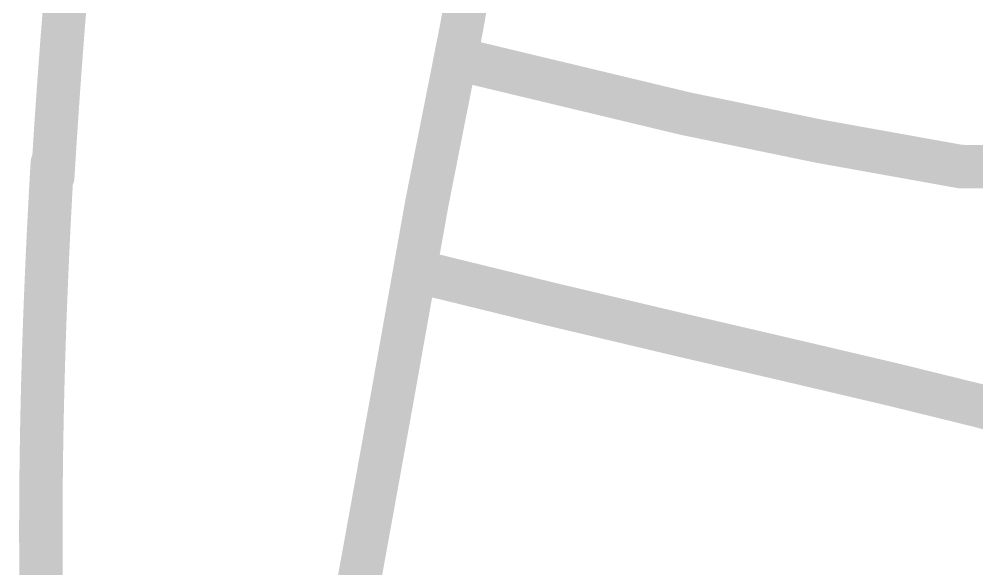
# Model space of a CAD drawing. Header units: inches. Extents: x -1574 to 492, y -294 to 234.
# Drawn here: x -739.819 to -737.061, y -179.543 to -177.962 of the extents above; entities that cross this region are included whole.
import ezdxf

# ---------------------------------------------------------------- set-up
doc = ezdxf.new("R2010")
doc.units = ezdxf.units.IN
doc.header["$MEASUREMENT"] = 0
doc.layers.add('EXTERIOR ELEC EQUIP', color=190, linetype='Continuous')

msp = doc.modelspace()

# ---------------------------------------------------------------- linework, layer by layer
at = {"layer": 'EXTERIOR ELEC EQUIP', "const_width": 0.125}
for points in [[(-738.1329851225235, -175.6265379897524), (-738.2395348578684, -176.2350835400302), (-738.343291627125, -176.8302598529554), (-738.4449904222694, -177.413976818324), (-738.5453662352776, -177.9881443259322), (-738.645154058126, -178.4921722655762), (-738.7450888827904, -179.052970527052), (-738.8459057012471, -179.6099490001556), (-738.9483395054723, -180.1650175746834), (-739.0527822903313, -180.7193760530024), (-739.0634211341425, -180.7750565922589)], [(-733.8768802342878, -178.724708736641), (-734.2500756342195, -178.6828064958369), (-734.6382134702872, -178.6403620276522), (-735.0384228058304, -178.596471618688), (-735.4478327041883, -178.5502315555458), (-735.8633989170498, -178.5007305942797), (-736.2813839495019, -178.4470273687553), (-736.6978769949809, -178.388172982291), (-737.1089672469234, -178.3857185382052), (-737.5107438987657, -178.3137151398164), (-737.8992961439444, -178.2337138904429), (-738.5607202701005, -178.075314177575)], [(-735.7427815626854, -181.3462328186812), (-735.69798512753, -181.0689418149291), (-735.6757109826212, -180.8273372316481), (-735.6728986552438, -180.6169473998169), (-735.6864876726822, -180.4333006504139), (-735.7134175622213, -180.2719253144178), (-735.7506278511454, -180.128349722807), (-735.7950580667392, -179.9981022065602), (-735.84451574082, -179.8774036578864), (-735.9002804233351, -179.7652452139176), (-735.964499668764, -179.6613105730161), (-736.0393210315868, -179.5652834335444), (-736.1268920662832, -179.4768474938649), (-736.229360327333, -179.39568645234), (-736.348873369216, -179.3214840073323), (-736.4875787464119, -179.2539238572041), (-736.6479517982232, -179.1922265469746), (-736.8337790032417, -179.1337600082905), (-737.0491746248817, -179.0754290194551), (-737.2982529265578, -179.0141383587719), (-737.5851281716841, -178.9467928045442), (-737.9139146236753, -178.8702971350753), (-738.2887265459457, -178.7815561286688), (-738.6796598812065, -178.685806523297)]]:
    msp.add_lwpolyline(points, dxfattribs=at)
at = {"layer": 'EXTERIOR ELEC EQUIP', "color": 60, "const_width": 0.125}
msp.add_lwpolyline([(-739.7554151622973, -179.606268203565), (-739.7554311967087, -179.6048933400252), (-739.7554470989585, -179.6035183440539), (-739.7554628690809, -179.6021432156846), (-739.7554785071105, -179.6007679549512), (-739.755494013082, -179.5993925618871), (-739.7555093870299, -179.5980170365261), (-739.7555246289886, -179.596641378902), (-739.7555397389928, -179.5952655890483), (-739.7555547170771, -179.5938896669988), (-739.755569563276, -179.5925136127871), (-739.7555842776242, -179.5911374264469), (-739.7555988601559, -179.5897611080119), (-739.755613310906, -179.5883846575157), (-739.7556276299091, -179.5870080749921), (-739.7556418171995, -179.5856313604747), (-739.7556558728119, -179.5842545139971), (-739.7556697967808, -179.5828775355932), (-739.7556835891409, -179.5815004252965), (-739.7556972499265, -179.5801231831407), (-739.7557107791724, -179.5787458091596), (-739.7557241769132, -179.5773683033867), (-739.7557374431832, -179.5759906658558), (-739.7557505780172, -179.5746128966005), (-739.7557635814496, -179.5732349956545), (-739.7557764535152, -179.5718569630515), (-739.7557891942482, -179.5704787988252), (-739.7558018036834, -179.5691005030093), (-739.7558142818554, -179.5677220756373), (-739.7558266287987, -179.5663435167431), (-739.7558388445477, -179.5649648263603), (-739.7558509291372, -179.5635860045225), (-739.7558628826016, -179.5622070512635), (-739.7558747049756, -179.5608279666168), (-739.7558863962936, -179.5594487506163), (-739.7558979565903, -179.5580694032955), (-739.7559093859, -179.5566899246882), (-739.7559206842577, -179.5553103148281), (-739.7559318516977, -179.5539305737487), (-739.7559428882546, -179.5525507014838), (-739.7559537939629, -179.5511706980671), (-739.7559645688573, -179.5497905635322), (-739.7559752129721, -179.5484102979127), (-739.7559857263419, -179.5470299012422), (-739.755996109001, -179.545649373554), (-739.7560063609839, -179.5442687148815), (-739.7560164823246, -179.542887925258), (-739.7560264730579, -179.541507004717), (-739.7560363332179, -179.5401259532919), (-739.7560460628392, -179.538744771016), (-739.7560556619558, -179.5373634579226), (-739.7560651306015, -179.535982014044), (-739.75607446881, -179.5346004394125), (-739.7560836766148, -179.5332187340605), (-739.7560927540495, -179.5318368980199), (-739.7561017011477, -179.5304549313232), (-739.7561105179432, -179.5290728340026), (-739.7561192044693, -179.5276906060903), (-739.7561277607597, -179.5263082476185), (-739.7561361868479, -179.5249257586192), (-739.7561444827672, -179.5235431391244), (-739.756152648551, -179.5221603891659), (-739.7561606842329, -179.5207775087758), (-739.7561685898462, -179.519394497986), (-739.7561763654242, -179.5180113568284), (-739.7561840110004, -179.5166280853351), (-739.7561915266083, -179.5152446835378), (-739.7561989122811, -179.5138611514687), (-739.7562061680524, -179.5124774891597), (-739.7562132939555, -179.5110936966426), (-739.7562202900239, -179.5097097739495), (-739.7562271562908, -179.5083257211124), (-739.75623389279, -179.506941538163), (-739.7562404995545, -179.5055572251335), (-739.756246976618, -179.5041727820557), (-739.7562533240136, -179.5027882089617), (-739.7562595417751, -179.5014035058833), (-739.7562656299356, -179.5000186728525), (-739.7562715885286, -179.4986337099013), (-739.7562774175876, -179.4972486170616), (-739.7562831171459, -179.4958633943653), (-739.756288687237, -179.4944780418445), (-739.7562941278942, -179.493092559531), (-739.7562994391509, -179.4917069474568), (-739.7563046210406, -179.4903212056539), (-739.7563096735968, -179.4889353341543), (-739.7563145968527, -179.4875493329897), (-739.7563193908418, -179.4861632021924), (-739.7563240555975, -179.484776941794), (-739.7563285911533, -179.4833905518267), (-739.7563329975425, -179.4820040323224), (-739.7563372747984, -179.480617383313), (-739.7563414229546, -179.4792306048304), (-739.7563454420446, -179.4778436969067), (-739.7563493321015, -179.4764566595738), (-739.756353093159, -179.4750694928636), (-739.7563567252503, -179.473682196808), (-739.7563602284089, -179.4722947714391), (-739.7563636026682, -179.4709072167888), (-739.7563668480617, -179.4695195328889), (-739.7563699646226, -179.4681317197716), (-739.7563729523845, -179.4667437774687), (-739.7563758113806, -179.4653557060122), (-739.7563785416446, -179.463967505434), (-739.7563811432098, -179.4625791757661), (-739.7563836161094, -179.4611907170404), (-739.756385960377, -179.4598021292887), (-739.7563881760451, -179.458413412542), (-739.7563902631464, -179.4570245668311), (-739.7563922217137, -179.4556355921867), (-739.7563940517796, -179.4542464886397), (-739.7563957533765, -179.452857256221), (-739.7563973265374, -179.4514678949612), (-739.7563987712947, -179.4500784048911), (-739.7564000876805, -179.4486887860409), (-739.756401275725, -179.4472990384374), (-739.7564023354578, -179.445909162107), (-739.7564032669085, -179.4445191570756), (-739.7564040701064, -179.4431290233697), (-739.7564047450813, -179.4417387610152), (-739.7564052918627, -179.4403483700386), (-739.7564057104803, -179.4389578504658), (-739.7564060009634, -179.437567202323), (-739.7564061633408, -179.4361764256354), (-739.7564061976416, -179.434785520428), (-739.7564061038944, -179.4333944867258), (-739.7564058821281, -179.4320033245539), (-739.7564055323713, -179.4306120339374), (-739.7564050546531, -179.4292206149013), (-739.7564044490022, -179.4278290674705), (-739.7564037154473, -179.4264373916703), (-739.7564028540173, -179.4250455875255), (-739.756401864741, -179.4236536550614), (-739.756400747647, -179.4222615943028), (-739.7563995027643, -179.4208694052748), (-739.7563981301219, -179.4194770880026), (-739.7563966297481, -179.418084642511), (-739.7563950016721, -179.4166920688253), (-739.7563932459225, -179.4152993669703), (-739.7563913625282, -179.4139065369712), (-739.756389351518, -179.412513578853), (-739.7563872129207, -179.4111204926407), (-739.756384946765, -179.4097272783594), (-739.7563825530798, -179.4083339360341), (-739.7563800318939, -179.4069404656899), (-739.756377383236, -179.4055468673517), (-739.7563746071351, -179.4041531410448), (-739.7563717036197, -179.402759286794), (-739.756368672719, -179.4013653046245), (-739.7563655144614, -179.3999711945612), (-739.756362228876, -179.3985769566293), (-739.7563588159913, -179.3971825908537), (-739.7563552758365, -179.3957880972595), (-739.7563516084401, -179.3943934758718), (-739.756347813831, -179.3929987267155), (-739.756343892038, -179.3916038498158), (-739.7563398430898, -179.3902088451977), (-739.7563356670154, -179.3888137128861), (-739.7563313638434, -179.3874184529063), (-739.7563269336027, -179.3860230652831), (-739.7563223763221, -179.3846275500417), (-739.7563176920304, -179.3832319072071), (-739.7563128807564, -179.3818361368043), (-739.7563079425289, -179.3804402388583), (-739.7563028773767, -179.3790442133943), (-739.7562976853286, -179.3776480604372), (-739.7562923664133, -179.3762517800122), (-739.7562869206598, -179.3748553721441), (-739.7562813480968, -179.3734588368582), (-739.756275648753, -179.3720621741794), (-739.7562698226574, -179.3706653841327), (-739.7562638698384, -179.3692684667429), (-739.7562577903248, -179.3678714220348), (-739.756251584145, -179.3664742500331), (-739.7562452513279, -179.3650769507627), (-739.7562387919019, -179.3636795242481), (-739.7562322058956, -179.3622819705143), (-739.7562254933378, -179.3608842895859), (-739.7562186542566, -179.3594864814876), (-739.7562116886804, -179.358088546243), (-739.7562045966367, -179.3566904838759), (-739.7561973781537, -179.3552922944097), (-739.7561900332589, -179.3538939778682), (-739.7561825619803, -179.3524955342749), (-739.7561749643457, -179.3510969636534), (-739.756167240383, -179.3496982660274), (-739.7561593901199, -179.3482994414204), (-739.7561514135842, -179.3469004898557), (-739.7561433108036, -179.3455014113566), (-739.7561350818055, -179.3441022059466), (-739.7561267266177, -179.3427028736488), (-739.7561182452679, -179.3413034144866), (-739.7561096377838, -179.3399038284834), (-739.7561009041927, -179.3385041156624), (-739.7560920445226, -179.337104276047), (-739.7560830588011, -179.3357043096604), (-739.7560739470557, -179.334304216526), (-739.7560647093142, -179.3329039966671), (-739.7560553456042, -179.3315036501071), (-739.7560458559533, -179.3301031768691), (-739.7560362403891, -179.3287025769766), (-739.7560264989395, -179.3273018504529), (-739.7560166316318, -179.3259009973213), (-739.756006638494, -179.324500017605), (-739.7559965195535, -179.3230989113275), (-739.7559862748379, -179.321697678512), (-739.7559759043752, -179.3202963191818), (-739.7559654081928, -179.3188948333603), (-739.7559547863183, -179.3174932210707), (-739.7559440387794, -179.3160914823365), (-739.7559331656038, -179.3146896171808), (-739.7559221668191, -179.3132876256271), (-739.755911042453, -179.3118855076986), (-739.7558997925331, -179.3104832634186), (-739.7558884170871, -179.3090808928106), (-739.7558769161427, -179.3076783958976), (-739.7558652897274, -179.3062757727032), (-739.7558535378688, -179.3048730232506), (-739.7558416605948, -179.3034701475631), (-739.7558296579328, -179.3020671456641), (-739.7558175299107, -179.3006640175768), (-739.755805276556, -179.2992607633246), (-739.7557928978963, -179.2978573829308), (-739.7557803939593, -179.2964538764186), (-739.7557677647727, -179.2950502438115), (-739.755755010364, -179.2936464851328), (-739.7557421307611, -179.2922426004056), (-739.7557291259915, -179.2908385896535), (-739.7557159960827, -179.2894344528996), (-739.7557027410627, -179.2880301901673), (-739.7556893609589, -179.28662580148), (-739.7556758557988, -179.2852212868608), (-739.7556622256104, -179.2838166463332), (-739.7556484704213, -179.2824118799205), (-739.755634590259, -179.2810069876459), (-739.7556205851511, -179.2796019695328), (-739.7556064551254, -179.2781968256045), (-739.7555922002094, -179.2767915558844), (-739.755577820431, -179.2753861603956), (-739.7555633158177, -179.2739806391617), (-739.755548686397, -179.2725749922057), (-739.7555339321967, -179.2711692195512), (-739.7555190532445, -179.2697633212214), (-739.755504049568, -179.2683572972396), (-739.7554889211948, -179.266951147629), (-739.7554736681526, -179.2655448724132), (-739.755458290469, -179.2641384716153), (-739.7554427881718, -179.2627319452587), (-739.7554271612885, -179.2613252933666), (-739.7554114098466, -179.2599185159625), (-739.7553955338741, -179.2585116130696), (-739.7553795333985, -179.2571045847112), (-739.7553634084474, -179.2556974309107), (-739.7553471590484, -179.2542901516913), (-739.7553307852293, -179.2528827470764), (-739.7553142870177, -179.2514752170893), (-739.7552976644411, -179.2500675617534), (-739.7552809175273, -179.2486597810918), (-739.755264046304, -179.247251875128), (-739.7552470507987, -179.2458438438852), (-739.7552299310393, -179.2444356873869), (-739.755212687053, -179.2430274056562), (-739.7551953188679, -179.2416189987165), (-739.7551778265114, -179.2402104665912), (-739.7551602100112, -179.2388018093034), (-739.755142469395, -179.2373930268766), (-739.7551246046904, -179.2359841193341), (-739.7551066159251, -179.2345750866992), (-739.7550885031267, -179.2331659289952), (-739.7550702663228, -179.2317566462453), (-739.7550519055411, -179.2303472384731), (-739.7550334208094, -179.2289377057016), (-739.7550148121551, -179.2275280479543), (-739.7549960796059, -179.2261182652545), (-739.7549772231896, -179.2247083576255), (-739.7549582429336, -179.2232983250906), (-739.7549391388659, -179.2218881676731), (-739.7549199110139, -179.2204778853963), (-739.7549005594053, -179.2190674782836), (-739.7548810840677, -179.2176569463582), (-739.7548614850289, -179.2162462896436), (-739.7548417623162, -179.2148355081629), (-739.7548219159578, -179.2134246019396), (-739.7548019459808, -179.2120135709968), (-739.7547818524133, -179.2106024153581), (-739.7547616352826, -179.2091911350465), (-739.7547412946166, -179.2077797300856), (-739.7547208304427, -179.2063682004985), (-739.7547002427888, -179.2049565463087), (-739.7546795316824, -179.2035447675393), (-739.7546586971512, -179.2021328642139), (-739.7546377392229, -179.2007208363555), (-739.7546166579249, -179.1993086839876), (-739.7545954532852, -179.1978964071336), (-739.7545741253311, -179.1964840058166), (-739.7545526740906, -179.19507148006), (-739.7545310995912, -179.1936588298871), (-739.7545094018604, -179.1922460553213), (-739.7544875809261, -179.1908331563858), (-739.7544656368158, -179.1894201331041), (-739.7544435695571, -179.1880069854993), (-739.7544213791779, -179.1865937135948), (-739.7543990657055, -179.185180317414), (-739.7543766291677, -179.18376679698), (-739.7543540695923, -179.1823531523164), (-739.7543313870068, -179.1809393834463), (-739.7543085814389, -179.1795254903931), (-739.7542856529161, -179.1781114731801), (-739.7542626014662, -179.1766973318306), (-739.7542394271169, -179.1752830663679), (-739.7542161298957, -179.1738686768153), (-739.7541927098302, -179.1724541631963), (-739.7541691669484, -179.171039525534), (-739.7541455012775, -179.1696247638518), (-739.7541217128455, -179.168209878173), (-739.7540978016799, -179.1667948685209), (-739.7540737678083, -179.1653797349189), (-739.7540496112584, -179.1639644773902), (-739.754025332058, -179.1625490959582), (-739.7540009302345, -179.1611335906461), (-739.7539764058156, -179.1597179614774), (-739.7539517588291, -179.1583022084753), (-739.7539269893025, -179.1568863316631), (-739.7539020972634, -179.1554703310642), (-739.7538770827398, -179.1540542067018), (-739.7538519457589, -179.1526379585993), (-739.7538266863486, -179.15122158678), (-739.7538013045365, -179.1498050912672), (-739.7537758003502, -179.1483884720842), (-739.7537501738176, -179.1469717292543), (-739.753724424966, -179.1455548628009), (-739.7536985538231, -179.1441378727473), (-739.7536725604167, -179.1427207591168), (-739.7536464447745, -179.1413035219326), (-739.753620206924, -179.1398861612182), (-739.7535938468927, -179.1384686769968), (-739.7535673647087, -179.1370510692917), (-739.7535407603992, -179.1356333381264), (-739.7535140339921, -179.1342154835239), (-739.753487185515, -179.1327975055078), (-739.7534602149956, -179.1313794041013), (-739.7534331224614, -179.1299611793277), (-739.7534059079401, -179.1285428312104), (-739.7533785714594, -179.1271243597726), (-739.753351113047, -179.1257057650377), (-739.7533235327304, -179.1242870470289), (-739.7532958305374, -179.1228682057697), (-739.7532680064954, -179.1214492412833), (-739.7532400606324, -179.120030153593), (-739.7532119929758, -179.1186109427221), (-739.7531838035534, -179.117191608694), (-739.7531554923927, -179.115772151532), (-739.7531270595214, -179.1143525712594), (-739.7530985049673, -179.1129328678995), (-739.7530698287577, -179.1115130414756), (-739.7530410309206, -179.1100930920111), (-739.7530121114836, -179.1086730195292), (-739.7529830704741, -179.1072528240533), (-739.7529539079201, -179.1058325056066), (-739.7529246238489, -179.1044120642126), (-739.7528952182884, -179.1029914998945), (-739.752865691266, -179.1015708126756), (-739.7528360428097, -179.1001500025792), (-739.7528062729468, -179.0987290696288), (-739.7527763817053, -179.0973080138475), (-739.7527463691125, -179.0958868352587), (-739.7527162351963, -179.0944655338857), (-739.7526859799842, -179.0930441097518), (-739.7526556035039, -179.0916225628804), (-739.7526251057831, -179.0902008932947), (-739.7525944868494, -179.0887791010181), (-739.7525637467304, -179.0873571860739), (-739.7525328854538, -179.0859351484853), (-739.7525019030472, -179.0845129882758), (-739.7524707995384, -179.0830907054686), (-739.7524395749549, -179.0816683000871), (-739.7524082293244, -179.0802457721546), (-739.7523767626745, -179.0788231216943), (-739.7523451750329, -179.0774003487296), (-739.7523134664274, -179.0759774532838), (-739.7522816368853, -179.0745544353802), (-739.7522496864345, -179.0731312950422), (-739.7522176151026, -179.0717080322931), (-739.7521854229173, -179.0702846471561), (-739.7521531099061, -179.0688611396546), (-739.7521206760968, -179.0674375098119), (-739.7520881215169, -179.0660137576513), (-739.7520554461942, -179.0645898831961), (-739.7520226501562, -179.0631658864697), (-739.7519897334306, -179.0617417674954), (-739.7519566960452, -179.0603175262964), (-739.7519235380274, -179.0588931628961), (-739.7518902594052, -179.0574686773179), (-739.7518568602059, -179.0560440695849), (-739.7518233404572, -179.0546193397207), (-739.7517897001869, -179.0531944877483), (-739.7517559394225, -179.0517695136913), (-739.7517220581918, -179.0503444175728), (-739.7516880565224, -179.0489191994162), (-739.7516539344418, -179.0474938592448), (-739.7516196919779, -179.046068397082), (-739.7515853291582, -179.0446428129511), (-739.7515508460102, -179.0432171068752), (-739.7515162425619, -179.0417912788779), (-739.7514815188407, -179.0403653289823), (-739.7514466748744, -179.0389392572119), (-739.7514117106904, -179.0375130635899), (-739.7513766263166, -179.0360867481397), (-739.7513414217806, -179.0346603108845), (-739.7513060971099, -179.0332337518476), (-739.7512706523323, -179.0318070710525), (-739.7512350874755, -179.0303802685224), (-739.751199402567, -179.0289533442805), (-739.7511635976344, -179.0275262983503), (-739.7511276727056, -179.0260991307551), (-739.751091627808, -179.0246718415181), (-739.7510554629694, -179.0232444306627), (-739.7510191782173, -179.0218168982122), (-739.7509827735796, -179.0203892441899), (-739.7509462490838, -179.0189614686192), (-739.7509096047575, -179.0175335715232), (-739.7508728406283, -179.0161055529255), (-739.750835956724, -179.0146774128492), (-739.7507989530723, -179.0132491513177), (-739.7507618297007, -179.0118207683543), (-739.7507245866367, -179.0103922639823), (-739.7506872239084, -179.0089636382251), (-739.750649741543, -179.0075348911058), (-739.7506121395684, -179.006106022648), (-739.7505744180122, -179.0046770328749), (-739.750536576902, -179.0032479218097), (-739.7504986162656, -179.0018186894758), (-739.7504605361305, -179.0003893358966), (-739.7504223365244, -178.9989598610954), (-739.7503840174747, -178.9975302650953), (-739.7503455790095, -178.9961005479199), (-739.7503070211562, -178.9946707095923), (-739.7502683439425, -178.993240750136), (-739.750229547396, -178.9918106695741), (-739.7501906315443, -178.9903804679302), (-739.7501515964152, -178.9889501452273), (-739.7501124420363, -178.9875197014889), (-739.7500731684352, -178.9860891367383), (-739.7500337756396, -178.9846584509988), (-739.7499942636771, -178.9832276442937), (-739.7499546325753, -178.9817967166463), (-739.749914882362, -178.98036566808), (-739.7498750130648, -178.978934498618), (-739.7498350247112, -178.9775032082837), (-739.749794917329, -178.9760717971004), (-739.7497546909458, -178.9746402650914), (-739.7497143455894, -178.9732086122801), (-739.7496738812872, -178.9717768386896), (-739.7496332980669, -178.9703449443434), (-739.7495925959563, -178.9689129292648), (-739.7495517749829, -178.9674807934771), (-739.7495108351745, -178.9660485370035), (-739.7494697765586, -178.9646161598675), (-739.7494285991629, -178.9631836620923), (-739.749387303015, -178.9617510437012), (-739.7493458881428, -178.9603183047176), (-739.7493043545736, -178.9588854451648), (-739.7492627023353, -178.957452465066), (-739.7492209314553, -178.9560193644447), (-739.7491790419615, -178.9545861433241), (-739.7491370338814, -178.9531528017275), (-739.7490949072427, -178.9517193396782), (-739.7490526620732, -178.9502857571997), (-739.7490102984002, -178.9488520543151), (-739.7489678162516, -178.9474182310478), (-739.7489252156549, -178.9459842874212), (-739.748882496638, -178.9445502234584), (-739.7488396592283, -178.9431160391829), (-739.7487967034536, -178.941681734618), (-739.7487536293415, -178.9402473097869), (-739.7487104369196, -178.938812764713), (-739.7486671262155, -178.9373780994196), (-739.7486236972571, -178.9359433139301), (-739.7485801500718, -178.9345084082677), (-739.7485364846873, -178.9330733824557), (-739.7484927011313, -178.9316382365175), (-739.7484487994316, -178.9302029704764), (-739.7484047796155, -178.9287675843557), (-739.7483606417109, -178.9273320781787), (-739.7483163857453, -178.9258964519688), (-739.7482720117464, -178.9244607057491), (-739.7482275197419, -178.9230248395432), (-739.7481829097595, -178.9215888533742), (-739.7481381818268, -178.9201527472655), (-739.7480933359714, -178.9187165212404), (-739.7480483722209, -178.9172801753222), (-739.748003290603, -178.9158437095343), (-739.7479580911454, -178.9144071238999), (-739.7479127738758, -178.9129704184424), (-739.7478673388217, -178.911533593185), (-739.7478217860108, -178.9100966481512), (-739.7477761154707, -178.9086595833642), (-739.7477303272293, -178.9072223988473), (-739.7476844213139, -178.9057850946238), (-739.7476383977524, -178.9043476707172), (-739.7475922565724, -178.9029101271506), (-739.7475459978015, -178.9014724639473), (-739.7474996214672, -178.9000346811308), (-739.7474531275974, -178.8985967787243), (-739.7474065162197, -178.8971587567512), (-739.7473597873617, -178.8957206152347), (-739.747312941051, -178.8942823541981), (-739.7472659773154, -178.8928439736649), (-739.7472188961823, -178.8914054736582), (-739.7471716976796, -178.8899668542015), (-739.7471243818349, -178.888528115318), (-739.7470769486756, -178.8870892570311), (-739.7470293982298, -178.8856502793639), (-739.7469817305247, -178.88421118234), (-739.7469339455882, -178.8827719659826), (-739.746886043448, -178.881332630315), (-739.7468380241315, -178.8798931753605), (-739.7467898876666, -178.8784536011424), (-739.7467416340808, -178.8770139076841), (-739.7466932634018, -178.8755740950089), (-739.7466447756572, -178.87413416314), (-739.7465961708747, -178.8726941121009), (-739.746547449082, -178.8712539419147), (-739.7464986103066, -178.8698136526049), (-739.7464496545763, -178.8683732441948), (-739.7464005819186, -178.8669327167076), (-739.7463513923612, -178.8654920701666), (-739.7463020859319, -178.8640513045953), (-739.7462526626582, -178.8626104200169), (-739.7462031225677, -178.8611694164547), (-739.7461534656883, -178.859728293932), (-739.7461036920474, -178.8582870524722), (-739.7460538016727, -178.8568456920985), (-739.7460037945918, -178.8554042128344), (-739.7459536708326, -178.8539626147031), (-739.7459034304225, -178.8525208977278), (-739.7458530733892, -178.851079061932), (-739.7458025997603, -178.8496371073389), (-739.7457520095636, -178.8481950339719), (-739.7457013028267, -178.8467528418543), (-739.7456504795772, -178.8453105310094), (-739.7455995398427, -178.8438681014604), (-739.745548483651, -178.8424255532308), (-739.7454973110296, -178.8409828863439), (-739.7454460220061, -178.8395401008229), (-739.7453946166085, -178.8380971966911), (-739.7453430948641, -178.836654173972), (-739.7452914568007, -178.8352110326887), (-739.7452397024458, -178.8337677728647), (-739.7451878318273, -178.8323243945232), (-739.7451358449727, -178.8308808976875), (-739.7450837419095, -178.8294372823811), (-739.7450315226656, -178.827993548627), (-739.7449791872685, -178.8265496964488), (-739.744926735746, -178.8251057258697), (-739.7448741681255, -178.8236616369129), (-739.7448214844349, -178.8222174296017), (-739.7447686847014, -178.8207731039594), (-739.7447157689528, -178.8193286600092), (-739.7446627372168, -178.8178840977742), (-739.7446095895209, -178.8164394172779), (-739.7445563258926, -178.8149946185433), (-739.7445029463597, -178.8135497015938), (-739.7444494509496, -178.8121046664523), (-739.7443958396894, -178.8106595131417), (-739.7443421126069, -178.8092142416851), (-739.7442882697293, -178.8077688521053), (-739.744234311084, -178.8063233444254), (-739.7441802366985, -178.8048777186683), (-739.7441260466003, -178.8034319748569), (-739.7440717408165, -178.8019861130142), (-739.7440173193747, -178.8005401331631), (-739.7439627823022, -178.7990940353264), (-739.7439081296263, -178.7976478195271), (-739.7438533613746, -178.7962014857881), (-739.7437984775742, -178.7947550341322), (-739.7437434782524, -178.7933084645822), (-739.7436883634368, -178.7918617771612), (-739.7436331331547, -178.7904149718919), (-739.7435777874335, -178.7889680487973), (-739.7435223263004, -178.7875210079002), (-739.7434667497829, -178.7860738492235), (-739.7434110579082, -178.7846265727902), (-739.7433552507039, -178.783179178623), (-739.7432993281972, -178.7817316667449), (-739.7432432904155, -178.7802840371788), (-739.7431871373861, -178.7788362899475), (-739.7431308691365, -178.7773884250739), (-739.7430744856939, -178.775940442581), (-739.7430179870858, -178.7744923424915), (-739.7429613733394, -178.7730441248284), (-739.7429046444822, -178.7715957896145), (-739.7428478005417, -178.7701473368728), (-739.7427908415449, -178.7686987666262), (-739.7427337675193, -178.7672500788974), (-739.7426765784924, -178.7658012737094), (-739.7426192744914, -178.7643523510851), (-739.7425618555438, -178.7629033110474), (-739.7425043216768, -178.7614541536191), (-739.7424466729179, -178.7600048788231), (-739.7423889092945, -178.7585554866824), (-739.7423310308337, -178.7571059772197), (-739.7422730375631, -178.7556563504581), (-739.74221492951, -178.7542066064202), (-739.7421567067018, -178.7527567451291), (-739.7420983691658, -178.7513067666077), (-739.7420399169293, -178.7498566708788), (-739.7419813500197, -178.7484064579652), (-739.7419226684646, -178.74695612789), (-739.741863872291, -178.7455056806759), (-739.7418049615264, -178.7440551163459), (-739.7417459361982, -178.7426044349228), (-739.7416867963339, -178.7411536364295), (-739.7416275419605, -178.7397027208889), (-739.7415681731056, -178.7382516883239), (-739.7415086897965, -178.7368005387573), (-739.7414490920606, -178.7353492722121), (-739.7413893799253, -178.7338978887111), (-739.7413295534178, -178.7324463882773), (-739.7412696125655, -178.7309947709331), (-739.7412095573953, -178.7295430367012), (-739.7411493879346, -178.7280911856042), (-739.7410891042105, -178.7266392176648), (-739.7410287062501, -178.7251871329054), (-739.7409681940806, -178.7237349313487), (-739.7409075677292, -178.7222826130173), (-739.7408468272229, -178.7208301779336), (-739.7407859725882, -178.7193776261192), (-739.7407250038517, -178.7179249575956), (-739.7406639210396, -178.7164721723842), (-739.7406027241784, -178.7150192705065), (-739.7405414132944, -178.7135662519839), (-739.7404799884141, -178.7121131168378), (-739.7404184495639, -178.7106598650898), (-739.74035679677, -178.7092064967611), (-739.7402950300589, -178.707753011873), (-739.7402331494566, -178.7062994104467), (-739.7401711549894, -178.7048456925032), (-739.7401090466835, -178.7033918580639), (-739.7400468245652, -178.7019379071497), (-739.7399844886605, -178.700483839782), (-739.7399220389958, -178.6990296559817), (-739.7398594755972, -178.6975753557702), (-739.7397967984909, -178.6961209391685), (-739.7397340077032, -178.6946664061979), (-739.7396711032603, -178.6932117568793), (-739.7396080851883, -178.6917569912341), (-739.7395449535135, -178.6903021092834), (-739.7394817082621, -178.6888471110483), (-739.7394183494603, -178.68739199655), (-739.7393548771342, -178.6859367658096), (-739.7392912913103, -178.6844814188484), (-739.7392275920145, -178.6830259556874), (-739.7391637792732, -178.6815703763478), (-739.7390998531125, -178.6801146808508), (-739.7390358135586, -178.6786588692175), (-739.7389716606378, -178.6772029414691), (-739.7389073943763, -178.6757468976267), (-739.7388430148003, -178.6742907377115), (-739.7387785219358, -178.6728344617447), (-739.7387139158094, -178.6713780697474), (-739.738649196447, -178.6699215617408), (-739.738584363875, -178.668464937746), (-739.7385194181194, -178.6670081977841), (-739.7384543592066, -178.6655513418764), (-739.7383891871627, -178.664094370044), (-739.738323902014, -178.6626372823081), (-739.7382585037866, -178.6611800786897), (-739.7381929925068, -178.6597227592101), (-739.7381273682008, -178.6582653238905), (-739.7380616308948, -178.6568077727519), (-739.7379957806149, -178.6553501058155), (-739.7379298173875, -178.6538923231026), (-739.7378637412386, -178.6524344246341), (-739.7377975521946, -178.6509764104314), (-739.7377312502815, -178.6495182805155), (-739.7376648355257, -178.6480600349077), (-739.7375983079535, -178.646601673629), (-739.7375316675908, -178.6451431967007), (-739.737464914464, -178.6436846041438), (-739.7373980485992, -178.6422258959796), (-739.7373310700227, -178.6407670722292), (-739.7372639787608, -178.6393081329137), (-739.7371967748395, -178.6378490780543), (-739.7371294582849, -178.636389907672), (-739.7370620291234, -178.6349306217879), (-739.7369944873809, -178.6334712204231), (-739.7369268330838, -178.6320117035986), (-739.7368590662581, -178.6305520713357), (-739.7367911869301, -178.6290923236553), (-739.7367231951258, -178.6276324605784), (-739.7366550908712, -178.626172482126), (-739.7365868741924, -178.6247123883188), (-739.7365185451152, -178.6232521791777), (-739.7364501036657, -178.6217918547234), (-739.7363815498697, -178.6203314149766), (-739.7363128837535, -178.6188708599583), (-739.7362441053427, -178.6174101896892), (-739.7361752146635, -178.6159494041901), (-739.7361062117417, -178.6144885034818), (-739.7360370966032, -178.6130274875848), (-739.7359678692741, -178.6115663565201), (-739.7358985297802, -178.6101051103083), (-739.7358290781474, -178.6086437489701), (-739.7357595144017, -178.6071822725262), (-739.7356898385689, -178.6057206809975), (-739.735620050675, -178.6042589744045), (-739.7355501507459, -178.6027971527681), (-739.7354801388076, -178.6013352161089), (-739.7354100148859, -178.5998731644477), (-739.7353397790068, -178.5984109978052), (-739.7352694311962, -178.5969487162022), (-739.73519897148, -178.5954863196593), (-739.7351283998843, -178.5940238081972), (-739.7350577164347, -178.5925611818368), (-739.7349869211573, -178.5910984405988), (-739.734916014078, -178.5896355845037), (-739.7348449952227, -178.5881726135725), (-739.7347738646174, -178.5867095278257), (-739.734702622288, -178.5852463272842), (-739.7346312682603, -178.5837830119686), (-739.7345598025603, -178.5823195818997), (-739.7344882252139, -178.5808560370982), (-739.7344165362471, -178.5793923775848), (-739.7343447356858, -178.5779286033803), (-739.7342728235558, -178.5764647145053), (-739.7342007998832, -178.5750007109807), (-739.7341286646938, -178.5735365928271), (-739.7340564180136, -178.5720723600652), (-739.7339840598684, -178.5706080127158), (-739.7339115902843, -178.5691435507997), (-739.733839009287, -178.5676789743374), (-739.7337663169026, -178.5662142833498), (-739.7336935131568, -178.5647494778575), (-739.7336205980758, -178.5632845578814), (-739.7335475716854, -178.5618195234421), (-739.7334744340116, -178.5603543745603), (-739.7334011850801, -178.5588891112569), (-739.7333278249171, -178.5574237335524), (-739.7332543535483, -178.5559582414676), (-739.7331807709996, -178.5544926350233), (-739.7331070772972, -178.5530269142401), (-739.7330332724667, -178.5515610791389), (-739.7329593565344, -178.5500951297403), (-739.7328853295257, -178.548629066065), (-739.732811191467, -178.5471628881338), (-739.7327369423839, -178.5456965959674), (-739.7326625823025, -178.5442301895866), (-739.7325881112487, -178.5427636690119), (-739.7325135292484, -178.5412970342643), (-739.7324388363274, -178.5398302853643), (-739.7323640325119, -178.5383634223328), (-739.7322891178276, -178.5368964451904), (-739.7322140923004, -178.5354293539579), (-739.7321389559563, -178.5339621486559), (-739.7320637088212, -178.5324948293054), (-739.7319883509211, -178.5310273959268), (-739.7319128822819, -178.529559848541), (-739.7318373029294, -178.5280921871687), (-739.7317616128896, -178.5266244118307), (-739.7316858121884, -178.5251565225475), (-739.7316099008518, -178.5236885193401), (-739.7315338789057, -178.522220402229), (-739.7314577463759, -178.5207521712351), (-739.7313815032884, -178.519283826379), (-739.7313051496692, -178.5178153676815), (-739.731228685544, -178.5163467951633), (-739.731152110939, -178.5148781088451), (-739.7310754258799, -178.5134093087476), (-739.7309986303928, -178.5119403948916), (-739.7309217245034, -178.5104713672978), (-739.7308447082379, -178.509002225987), (-739.730767581622, -178.5075329709797), (-739.7306903446816, -178.5060636022968), (-739.7306129974429, -178.5045941199591), (-739.7305355399316, -178.5031245239871), (-739.7304579721736, -178.5016548144017), (-739.7303802941948, -178.5001849912236), (-739.7303025060212, -178.4987150544734), (-739.7302246076788, -178.497245004172), (-739.7301465991934, -178.49577484034), (-739.730068480591, -178.4943045629981), (-739.7299902518974, -178.4928341721672), (-739.7299119131387, -178.4913636678679), (-739.7298334643406, -178.4898930501209), (-739.7297549055293, -178.488422318947), (-739.7296762367304, -178.4869514743669), (-739.72959745797, -178.4854805164013), (-739.7295185692741, -178.4840094450709), (-739.7294395706684, -178.4825382603965), (-739.7293604621791, -178.4810669623988), (-739.7292812438319, -178.4795955510985), (-739.7292019156528, -178.4781240265163), (-739.7291224776677, -178.476652388673), (-739.7290429299024, -178.4751806375893), (-739.7289632723831, -178.4737087732859), (-739.7288835051356, -178.4722367957836), (-739.7288036281857, -178.470764705103), (-739.7287236415594, -178.4692925012649), (-739.7286435452827, -178.46782018429), (-739.7285633393815, -178.4663477541991), (-739.7284830238815, -178.4648752110128), (-739.7284025988089, -178.4634025547519), (-739.7283220641896, -178.4619297854371), (-739.7282414200492, -178.4604569030892), (-739.728160666414, -178.4589839077288), (-739.7280798033099, -178.4575107993767), (-739.7279988307625, -178.4560375780536), (-739.7279177487981, -178.4545642437803), (-739.7278365574423, -178.4530907965774), (-739.7277552567213, -178.4516172364658), (-739.7276738466608, -178.450143563466), (-739.7275923272867, -178.4486697775988), (-739.7275106986251, -178.447195878885), (-739.7274289607019, -178.4457218673453), (-739.7273471135429, -178.4442477430004), (-739.7272651571742, -178.4427735058711), (-739.7271830916216, -178.441299155978), (-739.7271009169109, -178.4398246933419), (-739.7270186330682, -178.4383501179835), (-739.7269362401194, -178.4368754299235), (-739.7268537380903, -178.4354006291827), (-739.726771127007, -178.4339257157818), (-739.7266884068954, -178.4324506897415), (-739.7266055777812, -178.4309755510825), (-739.7265226396906, -178.4295002998256), (-739.7264395926494, -178.4280249359915), (-739.7263564366834, -178.4265494596008), (-739.7262731718188, -178.4250738706745), (-739.7261897980812, -178.423598169233), (-739.7261063154967, -178.4221223552973), (-739.7260227240913, -178.4206464288879), (-739.7259390238908, -178.4191703900257), (-739.725855214921, -178.4176942387314), (-739.7257712972081, -178.4162179750256), (-739.7256872707778, -178.4147415989291), (-739.7256031356562, -178.4132651104627), (-739.7255188918691, -178.411788509647), (-739.7254345394424, -178.4103117965028), (-739.7253500784021, -178.4088349710509), (-739.7252655087741, -178.4073580333118), (-739.7251808305843, -178.4058809833064), (-739.7250960438587, -178.4044038210554), (-739.725011148623, -178.4029265465795), (-739.7249261449034, -178.4014491598994), (-739.7248410327256, -178.3999716610359), (-739.7247558121156, -178.3984940500096), (-739.7246704830994, -178.3970163268414), (-739.724585045703, -178.3955384915519), (-739.7244994999519, -178.3940605441618), (-739.7244138458725, -178.3925824846919), (-739.7243280834904, -178.391104313163), (-739.7242422128317, -178.3896260295956), (-739.7241562339221, -178.3881476340106), (-739.7240701467879, -178.3866691264287), (-739.7239839514547, -178.3851905068706), (-739.7238976479485, -178.3837117753571), (-739.7238112362953, -178.3822329319087), (-739.723724716521, -178.3807743215984), (-739.7236380886515, -178.3794376697074), (-739.7235513527125, -178.3783450465688), (-739.7234645087303, -178.3776185225158), (-739.7233775567306, -178.3773801678817), (-739.7232904967394, -178.3777520529997), (-739.7232033287826, -178.378856248203), (-739.723116052886, -178.3808148238249), (-739.7230286690757, -178.3836888150423), (-739.7229411773776, -178.3872951164072), (-739.7228535778175, -178.3913895873153), (-739.7227658704214, -178.3957280871624), (-739.7226780552153, -178.4000664753442), (-739.7225901322249, -178.4041606112563), (-739.7225021014764, -178.4077663542946), (-739.7224139629955, -178.4106395638548), (-739.7223257168082, -178.4125971344887), (-739.7222373629404, -178.4137001013735), (-739.722148901418, -178.4140705348423), (-739.722060332267, -178.4138305052283), (-739.7219716555134, -178.4131020828648), (-739.7218828711829, -178.412007338085), (-739.7217939793014, -178.4106683412222), (-739.7217049798951, -178.4092071626094), (-739.7216158729898, -178.407725527528), (-739.7215266586113, -178.4062437810507), (-739.7214373367856, -178.4047619231982), (-739.7213479075386, -178.4032799539912), (-739.7212583708964, -178.4017978734505), (-739.7211687268846, -178.4003156815969), (-739.7210789755294, -178.3988333784509), (-739.7209891168566, -178.3973509640334), (-739.720899150892, -178.395868438365), (-739.7208090776618, -178.3943858014666), (-739.7207188971917, -178.3929030533588), (-739.7206286095077, -178.3914201940623), (-739.7205382146358, -178.3899372235979), (-739.7204477126018, -178.3884541419863), (-739.7203571034315, -178.3869709492482), (-739.7202663871511, -178.3854876454044), (-739.7201755637864, -178.3840042304755), (-739.7200846333633, -178.3825207044823), (-739.7199935959078, -178.3810370674456), (-739.7199024514457, -178.379553319386), (-739.719811200003, -178.3780694603242), (-739.7197198416056, -178.3765854902811), (-739.7196283762794, -178.3751014092772), (-739.7195368040504, -178.3736172173335), (-739.7194451249444, -178.3721329144705), (-739.7193533389875, -178.370648500709), (-739.7192614462053, -178.3691639760697), (-739.7191694466242, -178.3676793405733), (-739.7190773402697, -178.3661945942406), (-739.7189851271678, -178.3647097370923), (-739.7188928073446, -178.3632247691492), (-739.7188003808258, -178.3617396904318), (-739.7187078476376, -178.3602545009611), (-739.7186152078056, -178.3587692007576), (-739.7185224613559, -178.3572837898422), (-739.7184296083144, -178.3557982682355), (-739.718336648707, -178.3543126359582), (-739.7182435825597, -178.3528268930312), (-739.7181504098984, -178.351341039475), (-739.7180571307489, -178.3498550753106), (-739.7179637451372, -178.3483690005584), (-739.7178702530892, -178.3468828152394), (-739.7177766546309, -178.3453965193742), (-739.7176829497881, -178.3439101129835), (-739.7175891385868, -178.3424235960881), (-739.7174952210529, -178.3409369687087), (-739.7174011972123, -178.339450230866), (-739.717307067091, -178.3379633825808), (-739.7172128307149, -178.3364764238737), (-739.7171184881098, -178.3349893547655), (-739.7170240393018, -178.3335021752769), (-739.7169294843167, -178.3320148854286), (-739.7168348231804, -178.3305274852414), (-739.7167400559189, -178.329039974736), (-739.7166451825581, -178.3275523539332), (-739.7165502031238, -178.3260646228535), (-739.7164551176421, -178.3245767815178), (-739.7163599261389, -178.3230888299469), (-739.71626462864, -178.3216007681613), (-739.7161692251715, -178.3201125961818), (-739.7160737157592, -178.3186243140293), (-739.715978100429, -178.3171359217243), (-739.7158823792068, -178.3156474192876), (-739.7157865521186, -178.31415880674), (-739.7156906191904, -178.3126700841021), (-739.7155945804479, -178.3111812513947), (-739.7154984359172, -178.3096923086385), (-739.7154021856242, -178.3082032558543), (-739.7153058295947, -178.3067140930627), (-739.7152093678548, -178.3052248202845), (-739.7151128004302, -178.3037354375405), (-739.7150161273471, -178.3022459448512), (-739.7149193486312, -178.3007563422375), (-739.7148224643084, -178.2992666297202), (-739.7147254744048, -178.2977768073198), (-739.7146283789461, -178.2962868750571), (-739.7145311779585, -178.2947968329529), (-739.7144338714678, -178.2933066810279), (-739.7143364594998, -178.2918164193028), (-739.7142389420806, -178.2903260477984), (-739.7141413192359, -178.2888355665353), (-739.7140435909918, -178.2873449755343), (-739.7139457573742, -178.2858542748161), (-739.7138478184089, -178.2843634644014), (-739.713749774122, -178.282872544311), (-739.7136516245394, -178.2813815145655), (-739.7135533696869, -178.2798903751858), (-739.7134550095905, -178.2783991261925), (-739.713356544276, -178.2769077676064), (-739.7132579737695, -178.2754162994482), (-739.7131592980968, -178.2739247217385), (-739.7130605172839, -178.2724330344982), (-739.7129616313567, -178.270941237748), (-739.7128626403411, -178.2694493315085), (-739.712763544263, -178.2679573158005), (-739.7126643431484, -178.2664651906448), (-739.7125650370231, -178.2649729560621), (-739.7124656259131, -178.263480612073), (-739.7123661098443, -178.2619881586983), (-739.7122664888427, -178.2604955959587), (-739.7121667629341, -178.259002923875), (-739.7120669321445, -178.2575101424679), (-739.7119669964997, -178.2560172517581), (-739.7118669560258, -178.2545242517663), (-739.7117668107486, -178.2530311425133), (-739.7116665606941, -178.2515379240198), (-739.7115662058881, -178.2500445963064), (-739.7114657463567, -178.248551159394), (-739.7113651821255, -178.2470576133033), (-739.7112645132208, -178.2455639580549), (-739.7111637396685, -178.2440701936696), (-739.7110628614942, -178.2425763201682), (-739.710961878724, -178.2410823375713), (-739.7108607913838, -178.2395882458997), (-739.7107595994996, -178.2380940451741), (-739.7106583030973, -178.2365997354152), (-739.7105569022027, -178.2351053166438), (-739.7104553968418, -178.2336107888805), (-739.7103537870406, -178.2321161521462), (-739.7102520728249, -178.2306214064615), (-739.7101502542207, -178.2291265518471), (-739.7100483312539, -178.2276315883238), (-739.7099463039503, -178.2261365159123), (-739.709844172336, -178.2246413346334), (-739.7097419364369, -178.2231460445077), (-739.7096395962789, -178.221650645556), (-739.7095371518877, -178.2201551377989), (-739.7094346032897, -178.2186595212573), (-739.7093319505103, -178.2171637959519), (-739.7092291935758, -178.2156679619033), (-739.7091263325118, -178.2141720191323), (-739.7090233673445, -178.2126759676597), (-739.7089202980998, -178.2111798075061), (-739.7088171248034, -178.2096835386923), (-739.7087138474814, -178.208187161239), (-739.7086104661597, -178.2066906751669), (-739.7085069808642, -178.2051940804967), (-739.7084033916208, -178.2036973772493), (-739.7082996984554, -178.2022005654452), (-739.7081959013941, -178.2007036451052), (-739.7080920004626, -178.1992066162501), (-739.707987995687, -178.1977094789006), (-739.707883887093, -178.1962122330774), (-739.7077796747067, -178.1947148788012), (-739.7076753585538, -178.1932174160927), (-739.7075709386606, -178.1917198449727), (-739.7074664150527, -178.1902221654619), (-739.7073617877563, -178.1887243775811), (-739.7072570567971, -178.1872264813508), (-739.7071522222009, -178.185728476792), (-739.7070472839939, -178.1842303639253), (-739.706942242202, -178.1827321427713), (-739.7068370968509, -178.181233813351), (-739.7067318479667, -178.1797353756849), (-739.7066264955753, -178.1782368297937), (-739.7065210397026, -178.1767381756983), (-739.7064154803744, -178.1752394134194), (-739.7063098176169, -178.1737405429776), (-739.7062040514558, -178.1722415643937), (-739.706098181917, -178.1707424776885), (-739.7059922090266, -178.1692432828826), (-739.7058861328104, -178.1677439799967), (-739.7057799532944, -178.1662445690517), (-739.7056736705044, -178.1647450500682), (-739.7055672844664, -178.1632454230669), (-739.7054607952062, -178.1617456880686), (-739.7053542027501, -178.160245845094), (-739.7052475071235, -178.1587458941638), (-739.7051407083526, -178.1572458352987), (-739.7050338064633, -178.1557456685195), (-739.7049268014816, -178.1542453938469), (-739.7048196934333, -178.1527450113016), (-739.7047124823443, -178.1512445209044), (-739.7046051682406, -178.149743922676), (-739.7044977511481, -178.148243216637), (-739.7043902310927, -178.1467424028082), (-739.7042826081004, -178.1452414812104), (-739.704174882197, -178.1437404518643), (-739.7040670534084, -178.1422393147905), (-739.7039591217607, -178.1407380700099), (-739.7038510872796, -178.1392367175431), (-739.7037429499914, -178.1377352574109), (-739.7036347099215, -178.1362336896339), (-739.7035263670962, -178.134732014233), (-739.7034179215412, -178.1332302312289), (-739.7033093732827, -178.1317283406422), (-739.7032007223463, -178.1302263424936), (-739.7030919687581, -178.128724236804), (-739.702983112544, -178.1272220235941), (-739.7028741537299, -178.1257197028845), (-739.7027650923418, -178.124217274696), (-739.7026559284054, -178.1227147390493), (-739.7025466619468, -178.1212120959651), (-739.702437292992, -178.1197093454642), (-739.7023278215668, -178.1182064875673), (-739.702218247697, -178.1167035222951), (-739.7021085714088, -178.1152004496684), (-739.7019987927279, -178.1136972697078), (-739.7018889116803, -178.1121939824341), (-739.7017789282919, -178.110690587868), (-739.7016688425887, -178.1091870860303), (-739.7015586545964, -178.1076834769416), (-739.7014483643412, -178.1061797606227), (-739.701337971849, -178.1046759370943), (-739.7012274771454, -178.1031720063772), (-739.7011168802567, -178.101667968492), (-739.7010061812085, -178.1001638234595), (-739.7008953800271, -178.0986595713004), (-739.700784476738, -178.0971552120355), (-739.7006734713674, -178.0956507456854), (-739.7005623639412, -178.0941461722709), (-739.7004511544852, -178.0926414918127), (-739.7003398430254, -178.0911367043315), (-739.7002284295877, -178.0896318098482), (-739.700116914198, -178.0881268083832), (-739.7000052968824, -178.0866216999576), (-739.6998935776666, -178.0851164845918), (-739.6997817565765, -178.0836111623067), (-739.6996698336382, -178.082105733123), (-739.6995578088774, -178.0806001970614), (-739.6994456823203, -178.0790945541426), (-739.6993334539926, -178.0775888043874), (-739.6992211239203, -178.0760829478165), (-739.6991086921294, -178.0745769844506), (-739.6989961586456, -178.0730709143104), (-739.698883523495, -178.0715647374167), (-739.6987707867036, -178.0700584537902), (-739.6986579482971, -178.0685520634515), (-739.6985450083015, -178.0670455664215), (-739.6984319667428, -178.0655389627209), (-739.6983188236468, -178.0640322523703), (-739.6982055790395, -178.0625254353906), (-739.6980922329468, -178.0610185118023), (-739.6979787853946, -178.0595114816264), (-739.6978652364089, -178.0580043448834), (-739.6977515860156, -178.0564971015941), (-739.6976378342405, -178.0549897517793), (-739.6975239811097, -178.0534822954596), (-739.697410026649, -178.0519747326558), (-739.6972959708843, -178.0504670633886), (-739.6971818138416, -178.0489592876788), (-739.6970675555467, -178.047451405547), (-739.6969531960258, -178.0459434170139), (-739.6968387353045, -178.0444353221004), (-739.6967241734088, -178.0429271208271), (-739.6966095103649, -178.0414188132148), (-739.6964947461983, -178.0399103992841), (-739.6963798809352, -178.0384018790559), (-739.6962649146013, -178.0368932525508), (-739.6961498472228, -178.0353845197895), (-739.6960346788254, -178.0338756807928), (-739.6959194094352, -178.0323667355814), (-739.695804039078, -178.0308576841761), (-739.6956885677797, -178.0293485265975), (-739.6955729955662, -178.0278392628664), (-739.6954573224635, -178.0263298930034), (-739.6953415484976, -178.0248204170294), (-739.6952256736943, -178.0233108349651), (-739.6951096980796, -178.0218011468312), (-739.6949936216793, -178.0202913526483), (-739.6948774445193, -178.0187814524373), (-739.6947611666257, -178.0172714462188), (-739.6946447880243, -178.0157613340136), (-739.694528308741, -178.0142511158424), (-739.6944117288019, -178.0127407917259), (-739.6942950482328, -178.0112303616849), (-739.6941782670594, -178.0097198257401), (-739.694061385308, -178.0082091839121), (-739.6939444030044, -178.0066984362218), (-739.6938273201744, -178.0051875826899), (-739.693710136844, -178.003676623337), (-739.6935928530391, -178.0021655581839), (-739.6934754687857, -178.0006543872513), (-739.6933579841096, -177.99914311056), (-739.6932403990368, -177.9976317281307), (-739.6931227135932, -177.996120239984), (-739.6930049278047, -177.9946086461408), (-739.6928870416973, -177.9930969466218), (-739.6927690552968, -177.9915851414476), (-739.6926509686292, -177.990073230639), (-739.6925327817204, -177.9885612142167), (-739.6924144945963, -177.9870490922015), (-739.6922961072829, -177.9855368646141), (-739.6921776198061, -177.9840245314751), (-739.6920590321917, -177.9825120928054), (-739.6919403444657, -177.9809995486256), (-739.6918215566541, -177.9794868989565), (-739.6917026687828, -177.9779741438188), (-739.6915836808776, -177.9764612832332), (-739.6914645929644, -177.9749483172205), (-739.6913454050693, -177.9734352458013), (-739.6912261172182, -177.9719220689965), (-739.6911067294369, -177.9704087868267), (-739.6909872417514, -177.9688953993125), (-739.6908676541875, -177.9673819064749), (-739.6907479667713, -177.9658683083345), (-739.6906281795286, -177.964354604912), (-739.6905082924853, -177.9628407962281), (-739.6903883056675, -177.9613268823036), (-739.690268219101, -177.9598128631592), (-739.6901480328117, -177.9582987388157), (-739.6900277468255, -177.9567845092936), (-739.6899073611684, -177.9552701746139), (-739.6897868758663, -177.9537557347971), (-739.6896662909451, -177.9522411898641), (-739.6895456064307, -177.9507265398355), (-739.689424822349, -177.9492117847321), (-739.6893039387261, -177.9476969245745), (-739.6891829555876, -177.9461819593836), (-739.6890618729598, -177.94466688918), (-739.6889406908683, -177.9431517139845), (-739.6888194093392, -177.9416364338178), (-739.6886980283983, -177.9401210487006), (-739.6885765480718, -177.9386055586536), (-739.6884549683853, -177.9370899636977), (-739.6883332893648, -177.9355742638534), (-739.6882115110362, -177.9340584591415), (-739.6880896334255, -177.9325425495828), (-739.6879676565587, -177.9310265351979), (-739.6878455804615, -177.9295104160076), (-739.6877234051601, -177.9279941920327), (-739.6876011306802, -177.9264778632938), (-739.6874787570476, -177.9249614298116), (-739.6873562842886, -177.923444891607), (-739.6872337124289, -177.9219282487005), (-739.6871110414944, -177.920411501113), (-739.686988271511, -177.9188946488652), (-739.6868654025048, -177.9173776919778), (-739.6867424345015, -177.9158606304715), (-739.6866193675272, -177.914343464367), (-739.6864962016078, -177.912826193685), (-739.6863729367691, -177.9113088184464), (-739.6862495730371, -177.9097913386718), (-739.6861261104377, -177.9082737543819), (-739.6860025489968, -177.9067560655975), (-739.6858788887404, -177.9052382723393), (-739.6857551296944, -177.903720374628), (-739.6856312718846, -177.9022023724843), (-739.6855073153371, -177.900684265929), (-739.6853832600777, -177.8991660549828)], dxfattribs=at)

doc.saveas('drawing.dxf')
